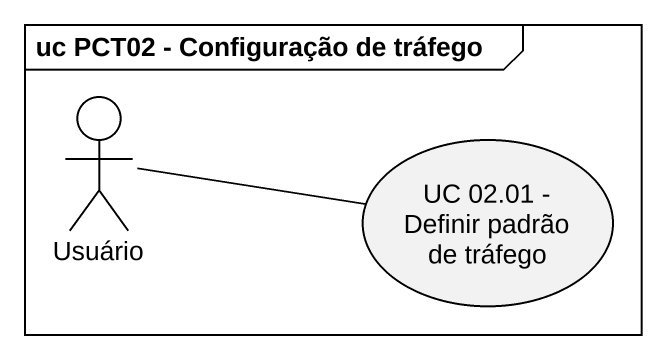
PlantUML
@startuml
mainframe uc PCT02 - Configuração de tráfego
actor Usuário
usecase "UC 02.01 - Definir padrão de tráfego" as UC_02_01_Definir_padrão_de
Usuário -right- UC_02_01_Definir_padrão_de
@enduml
